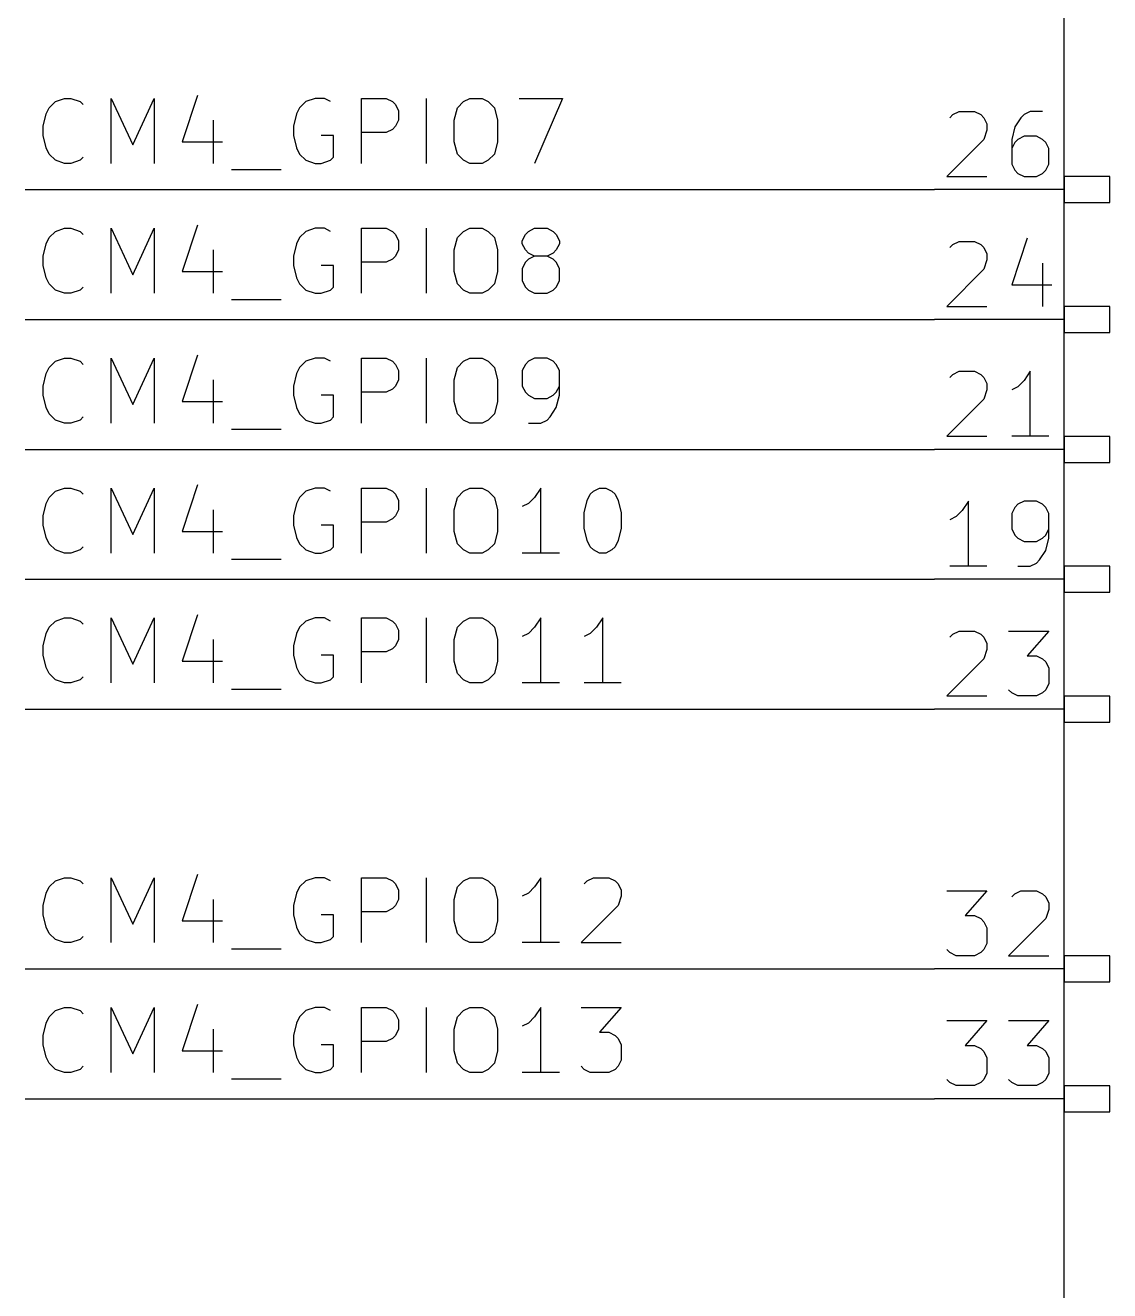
# Model space of a CAD drawing. Header units: millimetres. Extents: x 10 to 287, y -200 to -10.
# Drawn here: x 146.05 to 167.26, y -104.08 to -79.34 of the extents above; entities that cross this region are included whole.
import ezdxf

# ---------------------------------------------------------------- set-up
doc = ezdxf.new("R2010")
doc.units = ezdxf.units.MM
for name, color, linetype in [('LIGHTGREEN', 92, 'CONTINUOUS'), ('LIGHTRED', 12, 'CONTINUOUS'), ('RED', 14, 'CONTINUOUS'), ('REDSIX', 19, 'CONTINUOUS'), ('WHITE', 250, 'CONTINUOUS')]:
    doc.layers.add(name, color=color, linetype=linetype)

msp = doc.modelspace()

# ---------------------------------------------------------------- linework, layer by layer
at = {"layer": 'LIGHTGREEN', "linetype": 'CONTINUOUS'}
for p, q in [((146.05, -82.55), (163.83, -82.55)), ((146.05, -85.09), (163.83, -85.09)), ((146.05, -87.63), (163.83, -87.63)), ((146.05, -90.17), (163.83, -90.17)), ((146.05, -92.71), (163.83, -92.71)), ((146.05, -97.79), (163.83, -97.79)), ((146.05, -100.33), (163.83, -100.33))]:
    msp.add_line(p, q, dxfattribs=at)
at = {"layer": 'LIGHTRED', "linetype": 'CONTINUOUS'}
for p, q in [((164.1324, -81.1439), (164.1928, -81.0834)), ((164.1928, -81.0834), (164.3138, -81.0229)), ((164.3138, -81.0229), (164.6162, -81.0229)), ((164.6162, -81.0229), (164.7371, -81.0834)), ((164.7371, -81.0834), (164.7976, -81.1439)), ((164.7976, -81.1439), (164.8581, -81.2648)), ((165.5233, -81.1439), (165.4023, -81.3253)), ((165.5838, -81.0834), (165.5233, -81.1439)), ((165.7047, -81.0229), (165.5838, -81.0834)), ((165.9466, -81.0229), (165.7047, -81.0229)), ((164.8581, -81.3858), (164.7976, -81.5672)), ((164.8581, -81.2648), (164.8581, -81.3858)), ((165.4023, -81.3253), (165.3419, -81.5672)), ((164.7976, -81.5672), (164.0719, -82.2929)), ((165.3419, -81.5672), (165.3419, -82.051)), ((165.4023, -81.6277), (165.3419, -81.7486)), ((165.4628, -81.5672), (165.4023, -81.6277)), ((165.5838, -81.5067), (165.4628, -81.5672)), ((165.8257, -81.5067), (165.5838, -81.5067)), ((165.9466, -81.5672), (165.8257, -81.5067)), ((166.0071, -81.6277), (165.9466, -81.5672)), ((166.0676, -81.7486), (166.0071, -81.6277)), ((166.0676, -82.051), (166.0676, -81.7486)), ((165.3419, -82.051), (165.4023, -82.172)), ((166.0071, -82.172), (166.0676, -82.051)), ((164.0719, -82.2929), (164.8581, -82.2929)), ((165.4023, -82.172), (165.4628, -82.2325)), ((165.4628, -82.2325), (165.5838, -82.2929)), ((165.5838, -82.2929), (165.8257, -82.2929)), ((165.8257, -82.2929), (165.9466, -82.2325)), ((165.9466, -82.2325), (166.0071, -82.172)), ((164.1324, -83.6839), (164.1928, -83.6234)), ((164.1928, -83.6234), (164.3138, -83.5629)), ((164.3138, -83.5629), (164.6162, -83.5629)), ((164.6162, -83.5629), (164.7371, -83.6234)), ((164.7371, -83.6234), (164.7976, -83.6839)), ((165.6442, -83.5025), (165.3419, -84.4096)), ((164.7976, -83.6839), (164.8581, -83.8048)), ((164.8581, -83.8048), (164.8581, -83.9258)), ((164.7976, -84.1072), (164.0719, -84.8329)), ((164.8581, -83.9258), (164.7976, -84.1072)), ((165.9466, -83.9863), (165.9466, -84.8329)), ((165.3419, -84.4096), (166.128, -84.4096)), ((164.0719, -84.8329), (164.8581, -84.8329)), ((164.1928, -86.1634), (164.3138, -86.1029)), ((164.3138, -86.1029), (164.6162, -86.1029)), ((164.6162, -86.1029), (164.7371, -86.1634)), ((165.7047, -86.1029), (165.5838, -86.2844)), ((165.7047, -87.3729), (165.7047, -86.1029)), ((164.1324, -86.2239), (164.1928, -86.1634)), ((164.7371, -86.1634), (164.7976, -86.2239)), ((164.7976, -86.2239), (164.8581, -86.3448)), ((164.8581, -86.3448), (164.8581, -86.4658)), ((165.5838, -86.2844), (165.4628, -86.4053)), ((164.8581, -86.4658), (164.7976, -86.6472)), ((165.4628, -86.4053), (165.3419, -86.4658)), ((164.7976, -86.6472), (164.0719, -87.3729)), ((164.0719, -87.3729), (164.8581, -87.3729)), ((166.0676, -87.3729), (165.3419, -87.3729)), ((164.3743, -88.8244), (164.2533, -88.9453)), ((164.4952, -88.6429), (164.3743, -88.8244)), ((164.4952, -89.9129), (164.4952, -88.6429)), ((165.4023, -88.7639), (165.3419, -88.8848)), ((165.4628, -88.7034), (165.4023, -88.7639)), ((165.5838, -88.6429), (165.4628, -88.7034)), ((165.8257, -88.6429), (165.5838, -88.6429)), ((165.9466, -88.7034), (165.8257, -88.6429)), ((166.0071, -88.7639), (165.9466, -88.7034)), ((166.0676, -88.8848), (166.0071, -88.7639)), ((164.2533, -88.9453), (164.1324, -89.0058)), ((165.3419, -88.8848), (165.3419, -89.1872)), ((166.0676, -89.3686), (166.0676, -88.8848)), ((165.3419, -89.1872), (165.4023, -89.3082)), ((165.4023, -89.3082), (165.4628, -89.3686)), ((165.9466, -89.3686), (166.0071, -89.3082)), ((166.0071, -89.3082), (166.0676, -89.1872)), ((165.4628, -89.3686), (165.5838, -89.4291)), ((165.5838, -89.4291), (165.8257, -89.4291)), ((165.8257, -89.4291), (165.9466, -89.3686)), ((166.0071, -89.6105), (166.0676, -89.3686)), ((165.8257, -89.8525), (165.8861, -89.792)), ((165.8861, -89.792), (166.0071, -89.6105)), ((164.8581, -89.9129), (164.1324, -89.9129)), ((165.4628, -89.9129), (165.7047, -89.9129)), ((165.7047, -89.9129), (165.8257, -89.8525)), ((164.1324, -91.3039), (164.1928, -91.2434)), ((164.1928, -91.2434), (164.3138, -91.1829)), ((164.3138, -91.1829), (164.6162, -91.1829)), ((164.6162, -91.1829), (164.7371, -91.2434)), ((164.7371, -91.2434), (164.7976, -91.3039)), ((164.7976, -91.3039), (164.8581, -91.4248)), ((165.2814, -91.1829), (166.0676, -91.1829)), ((166.0676, -91.1829), (165.6442, -91.6667)), ((164.8581, -91.5458), (164.7976, -91.7272)), ((164.8581, -91.4248), (164.8581, -91.5458)), ((164.7976, -91.7272), (164.0719, -92.4529)), ((165.6442, -91.6667), (165.8257, -91.6667)), ((165.8257, -91.6667), (165.9466, -91.7272)), ((165.9466, -91.7272), (166.0071, -91.7877)), ((166.0071, -91.7877), (166.0676, -91.9086)), ((166.0676, -91.9086), (166.0676, -92.211)), ((166.0676, -92.211), (166.0071, -92.332)), ((164.0719, -92.4529), (164.8581, -92.4529)), ((165.3419, -92.3925), (165.2814, -92.332)), ((165.4628, -92.4529), (165.3419, -92.3925)), ((165.8257, -92.4529), (165.4628, -92.4529)), ((165.9466, -92.3925), (165.8257, -92.4529)), ((166.0071, -92.332), (165.9466, -92.3925)), ((164.0719, -96.2629), (164.8581, -96.2629)), ((164.8581, -96.2629), (164.4347, -96.7467)), ((165.4023, -96.3234), (165.5233, -96.2629)), ((165.5233, -96.2629), (165.8257, -96.2629)), ((165.8257, -96.2629), (165.9466, -96.3234)), ((165.3419, -96.3839), (165.4023, -96.3234)), ((165.9466, -96.3234), (166.0071, -96.3839)), ((166.0071, -96.3839), (166.0676, -96.5048)), ((166.0676, -96.5048), (166.0676, -96.6258)), ((164.4347, -96.7467), (164.6162, -96.7467)), ((164.6162, -96.7467), (164.7371, -96.8072)), ((166.0676, -96.6258), (166.0071, -96.8072)), ((164.7371, -96.8072), (164.7976, -96.8677)), ((164.7976, -96.8677), (164.8581, -96.9886)), ((164.8581, -96.9886), (164.8581, -97.291)), ((166.0071, -96.8072), (165.2814, -97.5329)), ((164.1324, -97.4725), (164.0719, -97.412)), ((164.2533, -97.5329), (164.1324, -97.4725)), ((164.7371, -97.4725), (164.6162, -97.5329)), ((164.7976, -97.412), (164.7371, -97.4725)), ((164.8581, -97.291), (164.7976, -97.412)), ((164.6162, -97.5329), (164.2533, -97.5329)), ((165.2814, -97.5329), (166.0676, -97.5329)), ((164.0719, -98.8029), (164.8581, -98.8029)), ((164.8581, -98.8029), (164.4347, -99.2867)), ((165.2814, -98.8029), (166.0676, -98.8029)), ((166.0676, -98.8029), (165.6442, -99.2867)), ((164.4347, -99.2867), (164.6162, -99.2867)), ((164.6162, -99.2867), (164.7371, -99.3472)), ((164.7371, -99.3472), (164.7976, -99.4077)), ((164.7976, -99.4077), (164.8581, -99.5286)), ((165.6442, -99.2867), (165.8257, -99.2867)), ((165.8257, -99.2867), (165.9466, -99.3472)), ((165.9466, -99.3472), (166.0071, -99.4077)), ((166.0071, -99.4077), (166.0676, -99.5286)), ((164.8581, -99.5286), (164.8581, -99.831)), ((166.0676, -99.5286), (166.0676, -99.831)), ((164.1324, -100.0125), (164.0719, -99.952)), ((164.7976, -99.952), (164.7371, -100.0125)), ((164.8581, -99.831), (164.7976, -99.952)), ((165.3419, -100.0125), (165.2814, -99.952)), ((166.0071, -99.952), (165.9466, -100.0125)), ((166.0676, -99.831), (166.0071, -99.952)), ((164.2533, -100.0729), (164.1324, -100.0125)), ((164.6162, -100.0729), (164.2533, -100.0729)), ((164.7371, -100.0125), (164.6162, -100.0729)), ((165.4628, -100.0729), (165.3419, -100.0125)), ((165.8257, -100.0729), (165.4628, -100.0729)), ((165.9466, -100.0125), (165.8257, -100.0729))]:
    msp.add_line(p, q, dxfattribs=at)
at = {"layer": 'RED', "linetype": 'CONTINUOUS'}
for p, q in [((166.37, -146.05), (166.37, -49.53)), ((166.37, -82.296), (166.37, -82.804)), ((167.259, -82.296), (166.37, -82.296)), ((167.259, -82.804), (167.259, -82.296)), ((166.37, -82.55), (163.83, -82.55)), ((166.37, -82.804), (167.259, -82.804)), ((166.37, -84.836), (166.37, -85.344)), ((167.259, -84.836), (166.37, -84.836)), ((167.259, -85.344), (167.259, -84.836)), ((166.37, -85.09), (163.83, -85.09)), ((166.37, -85.344), (167.259, -85.344)), ((166.37, -87.376), (166.37, -87.884)), ((167.259, -87.376), (166.37, -87.376)), ((167.259, -87.884), (167.259, -87.376)), ((166.37, -87.63), (163.83, -87.63)), ((166.37, -87.884), (167.259, -87.884)), ((166.37, -89.916), (166.37, -90.424)), ((167.259, -89.916), (166.37, -89.916)), ((167.259, -90.424), (167.259, -89.916)), ((166.37, -90.17), (163.83, -90.17)), ((166.37, -90.424), (167.259, -90.424)), ((166.37, -92.456), (166.37, -92.964)), ((167.259, -92.456), (166.37, -92.456)), ((167.259, -92.964), (167.259, -92.456)), ((166.37, -92.71), (163.83, -92.71)), ((166.37, -92.964), (167.259, -92.964)), ((166.37, -97.536), (166.37, -98.044)), ((167.259, -97.536), (166.37, -97.536)), ((167.259, -98.044), (167.259, -97.536)), ((166.37, -97.79), (163.83, -97.79)), ((166.37, -98.044), (167.259, -98.044)), ((166.37, -100.076), (166.37, -100.584)), ((167.259, -100.076), (166.37, -100.076)), ((167.259, -100.584), (167.259, -100.076)), ((166.37, -100.33), (163.83, -100.33)), ((166.37, -100.584), (167.259, -100.584))]:
    msp.add_line(p, q, dxfattribs=at)
at = {"layer": 'REDSIX', "linetype": 'CONTINUOUS'}
for p, q in [((146.5172, -80.9484), (146.6382, -80.8274)), ((146.6382, -80.8274), (146.8196, -80.7669)), ((146.8196, -80.7669), (146.9405, -80.7669)), ((146.9405, -80.7669), (147.122, -80.8274)), ((147.122, -80.8274), (147.1824, -80.8879)), ((147.7267, -82.0369), (147.7267, -80.7669)), ((147.7267, -80.7669), (148.1501, -81.6741)), ((148.1501, -81.6741), (148.5734, -80.7669)), ((148.5734, -80.7669), (148.5734, -82.0369)), ((149.42, -80.7065), (149.1177, -81.6136)), ((151.5367, -80.8274), (151.4157, -80.9484)), ((151.7181, -80.7669), (151.5367, -80.8274)), ((151.8995, -80.7669), (151.7181, -80.7669)), ((152.0205, -80.8274), (151.8995, -80.7669)), ((152.6252, -82.0369), (152.6252, -80.7669)), ((152.6252, -80.7669), (153.109, -80.7669)), ((153.109, -80.7669), (153.23, -80.8274)), ((153.23, -80.8274), (153.2905, -80.8879)), ((153.2905, -80.8879), (153.3509, -81.0088)), ((153.8952, -82.0369), (153.8952, -80.7669)), ((154.5, -80.9484), (154.621, -80.8274)), ((154.621, -80.8274), (154.7419, -80.7669)), ((154.7419, -80.7669), (154.9838, -80.7669)), ((154.9838, -80.7669), (155.1048, -80.8274)), ((155.1048, -80.8274), (155.2257, -80.9484)), ((155.7096, -80.7669), (156.5562, -80.7669)), ((156.5562, -80.7669), (156.012, -82.0369)), ((146.3963, -81.3112), (146.4567, -81.0693)), ((146.4567, -81.0693), (146.5172, -80.9484)), ((151.3552, -81.0693), (151.2948, -81.3112)), ((151.4157, -80.9484), (151.3552, -81.0693)), ((153.3509, -81.0088), (153.3509, -81.1903)), ((154.4396, -81.1903), (154.5, -80.9484)), ((155.2257, -80.9484), (155.2862, -81.1903)), ((146.3963, -81.4926), (146.3963, -81.3112)), ((149.7224, -81.1903), (149.7224, -82.0369)), ((151.2948, -81.3112), (151.2948, -81.4926)), ((153.23, -81.3717), (153.109, -81.4322)), ((153.2905, -81.3112), (153.23, -81.3717)), ((153.3509, -81.1903), (153.2905, -81.3112)), ((154.4396, -81.6136), (154.4396, -81.1903)), ((155.2862, -81.1903), (155.2862, -81.6136)), ((146.4567, -81.7345), (146.3963, -81.4926)), ((149.1177, -81.6136), (149.9038, -81.6136)), ((151.2948, -81.4926), (151.3552, -81.7345)), ((152.0809, -81.4926), (151.839, -81.4926)), ((152.0809, -81.916), (152.0809, -81.4926)), ((153.109, -81.4322), (152.6252, -81.4322)), ((154.5, -81.8555), (154.4396, -81.6136)), ((155.2862, -81.6136), (155.2257, -81.8555)), ((146.5172, -81.8555), (146.4567, -81.7345)), ((146.6382, -81.9765), (146.5172, -81.8555)), ((151.3552, -81.7345), (151.4157, -81.8555)), ((151.4157, -81.8555), (151.5367, -81.9765)), ((154.621, -81.9765), (154.5, -81.8555)), ((155.2257, -81.8555), (155.1048, -81.9765)), ((146.8196, -82.0369), (146.6382, -81.9765)), ((146.9405, -82.0369), (146.8196, -82.0369)), ((147.122, -81.9765), (146.9405, -82.0369)), ((147.1824, -81.916), (147.122, -81.9765)), ((150.0853, -82.1579), (151.0529, -82.1579)), ((151.5367, -81.9765), (151.7181, -82.0369)), ((151.7181, -82.0369), (151.839, -82.0369)), ((151.839, -82.0369), (152.0205, -81.9765)), ((152.0205, -81.9765), (152.0809, -81.916)), ((154.7419, -82.0369), (154.621, -81.9765)), ((154.9838, -82.0369), (154.7419, -82.0369)), ((155.1048, -81.9765), (154.9838, -82.0369)), ((146.5172, -83.4884), (146.6382, -83.3674)), ((146.6382, -83.3674), (146.8196, -83.3069)), ((146.8196, -83.3069), (146.9405, -83.3069)), ((146.9405, -83.3069), (147.122, -83.3674)), ((147.122, -83.3674), (147.1824, -83.4279)), ((147.7267, -84.5769), (147.7267, -83.3069)), ((147.7267, -83.3069), (148.1501, -84.2141)), ((148.1501, -84.2141), (148.5734, -83.3069)), ((148.5734, -83.3069), (148.5734, -84.5769)), ((149.42, -83.2465), (149.1177, -84.1536)), ((151.5367, -83.3674), (151.4157, -83.4884)), ((151.7181, -83.3069), (151.5367, -83.3674)), ((151.8995, -83.3069), (151.7181, -83.3069)), ((152.0205, -83.3674), (151.8995, -83.3069)), ((152.6252, -84.5769), (152.6252, -83.3069)), ((152.6252, -83.3069), (153.109, -83.3069)), ((153.109, -83.3069), (153.23, -83.3674)), ((153.23, -83.3674), (153.2905, -83.4279)), ((153.8952, -84.5769), (153.8952, -83.3069)), ((154.5, -83.4884), (154.621, -83.3674)), ((154.621, -83.3674), (154.7419, -83.3069)), ((154.7419, -83.3069), (154.9838, -83.3069)), ((154.9838, -83.3069), (155.1048, -83.3674)), ((155.1048, -83.3674), (155.2257, -83.4884)), ((155.8305, -83.4279), (155.891, -83.3674)), ((155.891, -83.3674), (156.012, -83.3069)), ((156.012, -83.3069), (156.2539, -83.3069)), ((156.2539, -83.3069), (156.3748, -83.3674)), ((156.3748, -83.3674), (156.4353, -83.4279)), ((146.3963, -83.8512), (146.4567, -83.6093)), ((146.4567, -83.6093), (146.5172, -83.4884)), ((151.3552, -83.6093), (151.2948, -83.8512)), ((151.4157, -83.4884), (151.3552, -83.6093)), ((153.2905, -83.4279), (153.3509, -83.5488)), ((153.3509, -83.5488), (153.3509, -83.7303)), ((154.4396, -83.7303), (154.5, -83.4884)), ((155.2257, -83.4884), (155.2862, -83.7303)), ((155.7701, -83.5488), (155.8305, -83.4279)), ((155.7701, -83.6093), (155.7701, -83.5488)), ((155.8305, -83.7303), (155.7701, -83.6093)), ((156.4353, -83.4279), (156.4958, -83.5488)), ((156.4958, -83.6093), (156.4353, -83.7303)), ((156.4958, -83.5488), (156.4958, -83.6093)), ((146.3963, -84.0326), (146.3963, -83.8512)), ((149.7224, -83.7303), (149.7224, -84.5769)), ((151.2948, -83.8512), (151.2948, -84.0326)), ((153.2905, -83.8512), (153.23, -83.9117)), ((153.3509, -83.7303), (153.2905, -83.8512)), ((154.4396, -84.1536), (154.4396, -83.7303)), ((155.2862, -83.7303), (155.2862, -84.1536)), ((155.891, -83.7907), (155.8305, -83.7303)), ((156.012, -83.8512), (155.891, -83.7907)), ((156.012, -83.8512), (155.891, -83.9117)), ((156.2539, -83.8512), (156.012, -83.8512)), ((156.3748, -83.7907), (156.2539, -83.8512)), ((156.3748, -83.9117), (156.2539, -83.8512)), ((156.4353, -83.7303), (156.3748, -83.7907)), ((146.4567, -84.2745), (146.3963, -84.0326)), ((151.2948, -84.0326), (151.3552, -84.2745)), ((152.0809, -84.0326), (151.839, -84.0326)), ((152.0809, -84.456), (152.0809, -84.0326)), ((153.109, -83.9722), (152.6252, -83.9722)), ((153.23, -83.9117), (153.109, -83.9722)), ((155.8305, -83.9722), (155.7701, -84.0931)), ((155.7701, -84.0931), (155.7701, -84.335)), ((155.891, -83.9117), (155.8305, -83.9722)), ((156.4353, -83.9722), (156.3748, -83.9117)), ((156.4958, -84.0931), (156.4353, -83.9722)), ((156.4958, -84.335), (156.4958, -84.0931)), ((146.5172, -84.3955), (146.4567, -84.2745)), ((149.1177, -84.1536), (149.9038, -84.1536)), ((151.3552, -84.2745), (151.4157, -84.3955)), ((154.5, -84.3955), (154.4396, -84.1536)), ((155.2862, -84.1536), (155.2257, -84.3955)), ((155.7701, -84.335), (155.8305, -84.456)), ((156.4353, -84.456), (156.4958, -84.335)), ((146.6382, -84.5165), (146.5172, -84.3955)), ((146.8196, -84.5769), (146.6382, -84.5165)), ((146.9405, -84.5769), (146.8196, -84.5769)), ((147.122, -84.5165), (146.9405, -84.5769)), ((147.1824, -84.456), (147.122, -84.5165)), ((151.4157, -84.3955), (151.5367, -84.5165)), ((151.5367, -84.5165), (151.7181, -84.5769)), ((151.7181, -84.5769), (151.839, -84.5769)), ((151.839, -84.5769), (152.0205, -84.5165)), ((152.0205, -84.5165), (152.0809, -84.456)), ((154.621, -84.5165), (154.5, -84.3955)), ((154.7419, -84.5769), (154.621, -84.5165)), ((154.9838, -84.5769), (154.7419, -84.5769)), ((155.1048, -84.5165), (154.9838, -84.5769)), ((155.2257, -84.3955), (155.1048, -84.5165)), ((155.8305, -84.456), (155.891, -84.5165)), ((155.891, -84.5165), (156.012, -84.5769)), ((156.012, -84.5769), (156.2539, -84.5769)), ((156.2539, -84.5769), (156.3748, -84.5165)), ((156.3748, -84.5165), (156.4353, -84.456)), ((150.0853, -84.6979), (151.0529, -84.6979)), ((146.6382, -85.9074), (146.8196, -85.8469)), ((146.8196, -85.8469), (146.9405, -85.8469)), ((146.9405, -85.8469), (147.122, -85.9074)), ((147.7267, -87.1169), (147.7267, -85.8469)), ((147.7267, -85.8469), (148.1501, -86.7541)), ((148.1501, -86.7541), (148.5734, -85.8469)), ((148.5734, -85.8469), (148.5734, -87.1169)), ((149.42, -85.7865), (149.1177, -86.6936)), ((151.7181, -85.8469), (151.5367, -85.9074)), ((151.8995, -85.8469), (151.7181, -85.8469)), ((152.0205, -85.9074), (151.8995, -85.8469)), ((152.6252, -87.1169), (152.6252, -85.8469)), ((152.6252, -85.8469), (153.109, -85.8469)), ((153.109, -85.8469), (153.23, -85.9074)), ((153.8952, -87.1169), (153.8952, -85.8469)), ((154.621, -85.9074), (154.7419, -85.8469)), ((154.7419, -85.8469), (154.9838, -85.8469)), ((154.9838, -85.8469), (155.1048, -85.9074)), ((156.012, -85.8469), (155.891, -85.9074)), ((156.2539, -85.8469), (156.012, -85.8469)), ((156.3748, -85.9074), (156.2539, -85.8469)), ((146.4567, -86.1493), (146.5172, -86.0284)), ((146.5172, -86.0284), (146.6382, -85.9074)), ((147.122, -85.9074), (147.1824, -85.9679)), ((151.4157, -86.0284), (151.3552, -86.1493)), ((151.5367, -85.9074), (151.4157, -86.0284)), ((153.23, -85.9074), (153.2905, -85.9679)), ((153.2905, -85.9679), (153.3509, -86.0888)), ((153.3509, -86.0888), (153.3509, -86.2703)), ((154.4396, -86.2703), (154.5, -86.0284)), ((154.5, -86.0284), (154.621, -85.9074)), ((155.1048, -85.9074), (155.2257, -86.0284)), ((155.2257, -86.0284), (155.2862, -86.2703)), ((155.8305, -85.9679), (155.7701, -86.0888)), ((155.7701, -86.0888), (155.7701, -86.3912)), ((155.891, -85.9074), (155.8305, -85.9679)), ((156.4353, -85.9679), (156.3748, -85.9074)), ((156.4958, -86.0888), (156.4353, -85.9679)), ((156.4958, -86.5726), (156.4958, -86.0888)), ((146.3963, -86.3912), (146.4567, -86.1493)), ((149.7224, -86.2703), (149.7224, -87.1169)), ((151.3552, -86.1493), (151.2948, -86.3912)), ((153.3509, -86.2703), (153.2905, -86.3912)), ((154.4396, -86.6936), (154.4396, -86.2703)), ((155.2862, -86.2703), (155.2862, -86.6936)), ((146.3963, -86.5726), (146.3963, -86.3912)), ((146.4567, -86.8145), (146.3963, -86.5726)), ((151.2948, -86.3912), (151.2948, -86.5726)), ((151.2948, -86.5726), (151.3552, -86.8145)), ((152.0809, -86.5726), (151.839, -86.5726)), ((152.0809, -86.996), (152.0809, -86.5726)), ((153.109, -86.5122), (152.6252, -86.5122)), ((153.23, -86.4517), (153.109, -86.5122)), ((153.2905, -86.3912), (153.23, -86.4517)), ((155.7701, -86.3912), (155.8305, -86.5122)), ((155.8305, -86.5122), (155.891, -86.5726)), ((155.891, -86.5726), (156.012, -86.6331)), ((156.2539, -86.6331), (156.3748, -86.5726)), ((156.3748, -86.5726), (156.4353, -86.5122)), ((156.4353, -86.5122), (156.4958, -86.3912)), ((156.4353, -86.8145), (156.4958, -86.5726)), ((146.5172, -86.9355), (146.4567, -86.8145)), ((149.1177, -86.6936), (149.9038, -86.6936)), ((151.3552, -86.8145), (151.4157, -86.9355)), ((154.5, -86.9355), (154.4396, -86.6936)), ((155.2862, -86.6936), (155.2257, -86.9355)), ((156.012, -86.6331), (156.2539, -86.6331)), ((156.3143, -86.996), (156.4353, -86.8145)), ((146.6382, -87.0565), (146.5172, -86.9355)), ((146.8196, -87.1169), (146.6382, -87.0565)), ((147.122, -87.0565), (146.9405, -87.1169)), ((147.1824, -86.996), (147.122, -87.0565)), ((151.4157, -86.9355), (151.5367, -87.0565)), ((151.5367, -87.0565), (151.7181, -87.1169)), ((151.839, -87.1169), (152.0205, -87.0565)), ((152.0205, -87.0565), (152.0809, -86.996)), ((154.621, -87.0565), (154.5, -86.9355)), ((154.7419, -87.1169), (154.621, -87.0565)), ((155.1048, -87.0565), (154.9838, -87.1169)), ((155.2257, -86.9355), (155.1048, -87.0565)), ((156.1329, -87.1169), (156.2539, -87.0565)), ((156.2539, -87.0565), (156.3143, -86.996)), ((146.9405, -87.1169), (146.8196, -87.1169)), ((150.0853, -87.2379), (151.0529, -87.2379)), ((151.7181, -87.1169), (151.839, -87.1169)), ((154.9838, -87.1169), (154.7419, -87.1169)), ((155.891, -87.1169), (156.1329, -87.1169)), ((149.42, -88.3265), (149.1177, -89.2336)), ((146.4567, -88.6893), (146.5172, -88.5684)), ((146.5172, -88.5684), (146.6382, -88.4474)), ((146.6382, -88.4474), (146.8196, -88.3869)), ((146.8196, -88.3869), (146.9405, -88.3869)), ((146.9405, -88.3869), (147.122, -88.4474)), ((147.122, -88.4474), (147.1824, -88.5079)), ((147.7267, -89.6569), (147.7267, -88.3869)), ((147.7267, -88.3869), (148.1501, -89.2941)), ((148.1501, -89.2941), (148.5734, -88.3869)), ((148.5734, -88.3869), (148.5734, -89.6569)), ((151.4157, -88.5684), (151.3552, -88.6893)), ((151.5367, -88.4474), (151.4157, -88.5684)), ((151.7181, -88.3869), (151.5367, -88.4474)), ((151.8995, -88.3869), (151.7181, -88.3869)), ((152.0205, -88.4474), (151.8995, -88.3869)), ((152.6252, -89.6569), (152.6252, -88.3869)), ((152.6252, -88.3869), (153.109, -88.3869)), ((153.109, -88.3869), (153.23, -88.4474)), ((153.23, -88.4474), (153.2905, -88.5079)), ((153.2905, -88.5079), (153.3509, -88.6288)), ((153.8952, -89.6569), (153.8952, -88.3869)), ((154.4396, -88.8103), (154.5, -88.5684)), ((154.5, -88.5684), (154.621, -88.4474)), ((154.621, -88.4474), (154.7419, -88.3869)), ((154.7419, -88.3869), (154.9838, -88.3869)), ((154.9838, -88.3869), (155.1048, -88.4474)), ((155.1048, -88.4474), (155.2257, -88.5684)), ((155.2257, -88.5684), (155.2862, -88.8103)), ((156.012, -88.5684), (155.891, -88.6893)), ((156.1329, -88.3869), (156.012, -88.5684)), ((156.1329, -89.6569), (156.1329, -88.3869)), ((157.04, -88.6288), (157.1005, -88.5079)), ((157.1005, -88.5079), (157.161, -88.4474)), ((157.161, -88.4474), (157.2819, -88.3869)), ((157.2819, -88.3869), (157.4029, -88.3869)), ((157.4029, -88.3869), (157.5238, -88.4474)), ((157.5238, -88.4474), (157.5843, -88.5079)), ((157.5843, -88.5079), (157.6448, -88.6288)), ((146.3963, -88.9312), (146.4567, -88.6893)), ((149.7224, -88.8103), (149.7224, -89.6569)), ((151.3552, -88.6893), (151.2948, -88.9312)), ((153.3509, -88.8103), (153.2905, -88.9312)), ((153.3509, -88.6288), (153.3509, -88.8103)), ((154.4396, -89.2336), (154.4396, -88.8103)), ((155.2862, -88.8103), (155.2862, -89.2336)), ((155.891, -88.6893), (155.7701, -88.7498)), ((156.9796, -88.8707), (157.04, -88.6288)), ((157.6448, -88.6288), (157.7053, -88.8707)), ((146.3963, -89.1126), (146.3963, -88.9312)), ((151.2948, -88.9312), (151.2948, -89.1126)), ((153.109, -89.0522), (152.6252, -89.0522)), ((153.23, -88.9917), (153.109, -89.0522)), ((153.2905, -88.9312), (153.23, -88.9917)), ((156.9796, -89.1731), (156.9796, -88.8707)), ((157.7053, -88.8707), (157.7053, -89.1731)), ((146.4567, -89.3545), (146.3963, -89.1126)), ((149.1177, -89.2336), (149.9038, -89.2336)), ((151.2948, -89.1126), (151.3552, -89.3545)), ((152.0809, -89.1126), (151.839, -89.1126)), ((152.0809, -89.536), (152.0809, -89.1126)), ((154.5, -89.4755), (154.4396, -89.2336)), ((155.2862, -89.2336), (155.2257, -89.4755)), ((157.04, -89.415), (156.9796, -89.1731)), ((157.7053, -89.1731), (157.6448, -89.415)), ((146.5172, -89.4755), (146.4567, -89.3545)), ((146.6382, -89.5965), (146.5172, -89.4755)), ((147.1824, -89.536), (147.122, -89.5965)), ((151.3552, -89.3545), (151.4157, -89.4755)), ((151.4157, -89.4755), (151.5367, -89.5965)), ((152.0205, -89.5965), (152.0809, -89.536)), ((154.621, -89.5965), (154.5, -89.4755)), ((155.2257, -89.4755), (155.1048, -89.5965)), ((157.1005, -89.536), (157.04, -89.415)), ((157.161, -89.5965), (157.1005, -89.536)), ((157.5843, -89.536), (157.5238, -89.5965)), ((157.6448, -89.415), (157.5843, -89.536)), ((146.8196, -89.6569), (146.6382, -89.5965)), ((146.9405, -89.6569), (146.8196, -89.6569)), ((147.122, -89.5965), (146.9405, -89.6569)), ((150.0853, -89.7779), (151.0529, -89.7779)), ((151.5367, -89.5965), (151.7181, -89.6569)), ((151.7181, -89.6569), (151.839, -89.6569)), ((151.839, -89.6569), (152.0205, -89.5965)), ((154.7419, -89.6569), (154.621, -89.5965)), ((154.9838, -89.6569), (154.7419, -89.6569)), ((155.1048, -89.5965), (154.9838, -89.6569)), ((156.4958, -89.6569), (155.7701, -89.6569)), ((157.2819, -89.6569), (157.161, -89.5965)), ((157.4029, -89.6569), (157.2819, -89.6569)), ((157.5238, -89.5965), (157.4029, -89.6569)), ((146.5172, -91.1084), (146.6382, -90.9874)), ((146.6382, -90.9874), (146.8196, -90.9269)), ((146.8196, -90.9269), (146.9405, -90.9269)), ((146.9405, -90.9269), (147.122, -90.9874)), ((147.122, -90.9874), (147.1824, -91.0479)), ((147.7267, -92.1969), (147.7267, -90.9269)), ((147.7267, -90.9269), (148.1501, -91.8341)), ((148.1501, -91.8341), (148.5734, -90.9269)), ((148.5734, -90.9269), (148.5734, -92.1969)), ((149.42, -90.8665), (149.1177, -91.7736)), ((151.5367, -90.9874), (151.4157, -91.1084)), ((151.7181, -90.9269), (151.5367, -90.9874)), ((151.8995, -90.9269), (151.7181, -90.9269)), ((152.0205, -90.9874), (151.8995, -90.9269)), ((152.6252, -92.1969), (152.6252, -90.9269)), ((152.6252, -90.9269), (153.109, -90.9269)), ((153.109, -90.9269), (153.23, -90.9874)), ((153.23, -90.9874), (153.2905, -91.0479)), ((153.2905, -91.0479), (153.3509, -91.1688)), ((153.8952, -92.1969), (153.8952, -90.9269)), ((154.5, -91.1084), (154.621, -90.9874)), ((154.621, -90.9874), (154.7419, -90.9269)), ((154.7419, -90.9269), (154.9838, -90.9269)), ((154.9838, -90.9269), (155.1048, -90.9874)), ((155.1048, -90.9874), (155.2257, -91.1084)), ((156.1329, -90.9269), (156.012, -91.1084)), ((156.1329, -92.1969), (156.1329, -90.9269)), ((157.3424, -90.9269), (157.2215, -91.1084)), ((157.3424, -92.1969), (157.3424, -90.9269)), ((146.3963, -91.4712), (146.4567, -91.2293)), ((146.4567, -91.2293), (146.5172, -91.1084)), ((151.3552, -91.2293), (151.2948, -91.4712)), ((151.4157, -91.1084), (151.3552, -91.2293)), ((153.3509, -91.1688), (153.3509, -91.3503)), ((154.4396, -91.3503), (154.5, -91.1084)), ((155.2257, -91.1084), (155.2862, -91.3503)), ((155.891, -91.2293), (155.7701, -91.2898)), ((156.012, -91.1084), (155.891, -91.2293)), ((157.1005, -91.2293), (156.9796, -91.2898)), ((157.2215, -91.1084), (157.1005, -91.2293)), ((146.3963, -91.6526), (146.3963, -91.4712)), ((149.7224, -91.3503), (149.7224, -92.1969)), ((151.2948, -91.4712), (151.2948, -91.6526)), ((153.23, -91.5317), (153.109, -91.5922)), ((153.2905, -91.4712), (153.23, -91.5317)), ((153.3509, -91.3503), (153.2905, -91.4712)), ((154.4396, -91.7736), (154.4396, -91.3503)), ((155.2862, -91.3503), (155.2862, -91.7736)), ((146.4567, -91.8945), (146.3963, -91.6526)), ((149.1177, -91.7736), (149.9038, -91.7736)), ((151.2948, -91.6526), (151.3552, -91.8945)), ((152.0809, -91.6526), (151.839, -91.6526)), ((152.0809, -92.076), (152.0809, -91.6526)), ((153.109, -91.5922), (152.6252, -91.5922)), ((154.5, -92.0155), (154.4396, -91.7736)), ((155.2862, -91.7736), (155.2257, -92.0155)), ((146.5172, -92.0155), (146.4567, -91.8945)), ((146.6382, -92.1365), (146.5172, -92.0155)), ((151.3552, -91.8945), (151.4157, -92.0155)), ((151.4157, -92.0155), (151.5367, -92.1365)), ((154.621, -92.1365), (154.5, -92.0155)), ((155.2257, -92.0155), (155.1048, -92.1365)), ((146.8196, -92.1969), (146.6382, -92.1365)), ((146.9405, -92.1969), (146.8196, -92.1969)), ((147.122, -92.1365), (146.9405, -92.1969)), ((147.1824, -92.076), (147.122, -92.1365)), ((151.5367, -92.1365), (151.7181, -92.1969)), ((151.7181, -92.1969), (151.839, -92.1969)), ((151.839, -92.1969), (152.0205, -92.1365)), ((152.0205, -92.1365), (152.0809, -92.076)), ((154.7419, -92.1969), (154.621, -92.1365)), ((154.9838, -92.1969), (154.7419, -92.1969)), ((155.1048, -92.1365), (154.9838, -92.1969)), ((156.4958, -92.1969), (155.7701, -92.1969)), ((157.7053, -92.1969), (156.9796, -92.1969)), ((150.0853, -92.3179), (151.0529, -92.3179)), ((146.6382, -96.0674), (146.8196, -96.0069)), ((146.8196, -96.0069), (146.9405, -96.0069)), ((146.9405, -96.0069), (147.122, -96.0674)), ((147.7267, -97.2769), (147.7267, -96.0069)), ((147.7267, -96.0069), (148.1501, -96.9141)), ((148.1501, -96.9141), (148.5734, -96.0069)), ((148.5734, -96.0069), (148.5734, -97.2769)), ((149.42, -95.9465), (149.1177, -96.8536)), ((151.7181, -96.0069), (151.5367, -96.0674)), ((151.8995, -96.0069), (151.7181, -96.0069)), ((152.0205, -96.0674), (151.8995, -96.0069)), ((152.6252, -97.2769), (152.6252, -96.0069)), ((152.6252, -96.0069), (153.109, -96.0069)), ((153.109, -96.0069), (153.23, -96.0674)), ((153.8952, -97.2769), (153.8952, -96.0069)), ((154.621, -96.0674), (154.7419, -96.0069)), ((154.7419, -96.0069), (154.9838, -96.0069)), ((154.9838, -96.0069), (155.1048, -96.0674)), ((156.1329, -96.0069), (156.012, -96.1884)), ((156.1329, -97.2769), (156.1329, -96.0069)), ((157.04, -96.0674), (157.161, -96.0069)), ((157.161, -96.0069), (157.4634, -96.0069)), ((157.4634, -96.0069), (157.5843, -96.0674)), ((146.4567, -96.3093), (146.5172, -96.1884)), ((146.5172, -96.1884), (146.6382, -96.0674)), ((147.122, -96.0674), (147.1824, -96.1279)), ((151.4157, -96.1884), (151.3552, -96.3093)), ((151.5367, -96.0674), (151.4157, -96.1884)), ((153.23, -96.0674), (153.2905, -96.1279)), ((153.2905, -96.1279), (153.3509, -96.2488)), ((153.3509, -96.2488), (153.3509, -96.4303)), ((154.4396, -96.4303), (154.5, -96.1884)), ((154.5, -96.1884), (154.621, -96.0674)), ((155.1048, -96.0674), (155.2257, -96.1884)), ((155.2257, -96.1884), (155.2862, -96.4303)), ((156.012, -96.1884), (155.891, -96.3093)), ((156.9796, -96.1279), (157.04, -96.0674)), ((157.5843, -96.0674), (157.6448, -96.1279)), ((157.6448, -96.1279), (157.7053, -96.2488)), ((157.7053, -96.2488), (157.7053, -96.3698)), ((146.3963, -96.5512), (146.4567, -96.3093)), ((149.7224, -96.4303), (149.7224, -97.2769)), ((151.3552, -96.3093), (151.2948, -96.5512)), ((153.3509, -96.4303), (153.2905, -96.5512)), ((154.4396, -96.8536), (154.4396, -96.4303)), ((155.2862, -96.4303), (155.2862, -96.8536)), ((155.891, -96.3093), (155.7701, -96.3698)), ((157.7053, -96.3698), (157.6448, -96.5512)), ((146.3963, -96.7326), (146.3963, -96.5512)), ((146.4567, -96.9745), (146.3963, -96.7326)), ((151.2948, -96.5512), (151.2948, -96.7326)), ((151.2948, -96.7326), (151.3552, -96.9745)), ((152.0809, -96.7326), (151.839, -96.7326)), ((152.0809, -97.156), (152.0809, -96.7326)), ((153.109, -96.6722), (152.6252, -96.6722)), ((153.23, -96.6117), (153.109, -96.6722)), ((153.2905, -96.5512), (153.23, -96.6117)), ((157.6448, -96.5512), (156.9191, -97.2769)), ((146.5172, -97.0955), (146.4567, -96.9745)), ((149.1177, -96.8536), (149.9038, -96.8536)), ((151.3552, -96.9745), (151.4157, -97.0955)), ((154.5, -97.0955), (154.4396, -96.8536)), ((155.2862, -96.8536), (155.2257, -97.0955)), ((146.6382, -97.2165), (146.5172, -97.0955)), ((146.8196, -97.2769), (146.6382, -97.2165)), ((147.122, -97.2165), (146.9405, -97.2769)), ((147.1824, -97.156), (147.122, -97.2165)), ((151.4157, -97.0955), (151.5367, -97.2165)), ((151.5367, -97.2165), (151.7181, -97.2769)), ((151.839, -97.2769), (152.0205, -97.2165)), ((152.0205, -97.2165), (152.0809, -97.156)), ((154.621, -97.2165), (154.5, -97.0955)), ((154.7419, -97.2769), (154.621, -97.2165)), ((155.1048, -97.2165), (154.9838, -97.2769)), ((155.2257, -97.0955), (155.1048, -97.2165)), ((146.9405, -97.2769), (146.8196, -97.2769)), ((150.0853, -97.3979), (151.0529, -97.3979)), ((151.7181, -97.2769), (151.839, -97.2769)), ((154.9838, -97.2769), (154.7419, -97.2769)), ((156.4958, -97.2769), (155.7701, -97.2769)), ((156.9191, -97.2769), (157.7053, -97.2769)), ((149.42, -98.4865), (149.1177, -99.3936)), ((146.4567, -98.8493), (146.5172, -98.7284)), ((146.5172, -98.7284), (146.6382, -98.6074)), ((146.6382, -98.6074), (146.8196, -98.5469)), ((146.8196, -98.5469), (146.9405, -98.5469)), ((146.9405, -98.5469), (147.122, -98.6074)), ((147.122, -98.6074), (147.1824, -98.6679)), ((147.7267, -99.8169), (147.7267, -98.5469)), ((147.7267, -98.5469), (148.1501, -99.4541)), ((148.1501, -99.4541), (148.5734, -98.5469)), ((148.5734, -98.5469), (148.5734, -99.8169)), ((151.4157, -98.7284), (151.3552, -98.8493)), ((151.5367, -98.6074), (151.4157, -98.7284)), ((151.7181, -98.5469), (151.5367, -98.6074)), ((151.8995, -98.5469), (151.7181, -98.5469)), ((152.0205, -98.6074), (151.8995, -98.5469)), ((152.6252, -99.8169), (152.6252, -98.5469)), ((152.6252, -98.5469), (153.109, -98.5469)), ((153.109, -98.5469), (153.23, -98.6074)), ((153.23, -98.6074), (153.2905, -98.6679)), ((153.2905, -98.6679), (153.3509, -98.7888)), ((153.8952, -99.8169), (153.8952, -98.5469)), ((154.4396, -98.9703), (154.5, -98.7284)), ((154.5, -98.7284), (154.621, -98.6074)), ((154.621, -98.6074), (154.7419, -98.5469)), ((154.7419, -98.5469), (154.9838, -98.5469)), ((154.9838, -98.5469), (155.1048, -98.6074)), ((155.1048, -98.6074), (155.2257, -98.7284)), ((155.2257, -98.7284), (155.2862, -98.9703)), ((156.012, -98.7284), (155.891, -98.8493)), ((156.1329, -98.5469), (156.012, -98.7284)), ((156.1329, -99.8169), (156.1329, -98.5469)), ((156.9191, -98.5469), (157.7053, -98.5469)), ((157.7053, -98.5469), (157.2819, -99.0307)), ((146.3963, -99.0912), (146.4567, -98.8493)), ((149.7224, -98.9703), (149.7224, -99.8169)), ((151.3552, -98.8493), (151.2948, -99.0912)), ((153.3509, -98.9703), (153.2905, -99.0912)), ((153.3509, -98.7888), (153.3509, -98.9703)), ((154.4396, -99.3936), (154.4396, -98.9703)), ((155.2862, -98.9703), (155.2862, -99.3936)), ((155.891, -98.8493), (155.7701, -98.9098)), ((146.3963, -99.2726), (146.3963, -99.0912)), ((151.2948, -99.0912), (151.2948, -99.2726)), ((153.109, -99.2122), (152.6252, -99.2122)), ((153.23, -99.1517), (153.109, -99.2122)), ((153.2905, -99.0912), (153.23, -99.1517)), ((157.2819, -99.0307), (157.4634, -99.0307)), ((157.4634, -99.0307), (157.5843, -99.0912)), ((157.5843, -99.0912), (157.6448, -99.1517)), ((157.6448, -99.1517), (157.7053, -99.2726)), ((146.4567, -99.5145), (146.3963, -99.2726)), ((149.1177, -99.3936), (149.9038, -99.3936)), ((151.2948, -99.2726), (151.3552, -99.5145)), ((152.0809, -99.2726), (151.839, -99.2726)), ((152.0809, -99.696), (152.0809, -99.2726)), ((154.5, -99.6355), (154.4396, -99.3936)), ((155.2862, -99.3936), (155.2257, -99.6355)), ((157.7053, -99.2726), (157.7053, -99.575)), ((146.5172, -99.6355), (146.4567, -99.5145)), ((146.6382, -99.7565), (146.5172, -99.6355)), ((147.1824, -99.696), (147.122, -99.7565)), ((151.3552, -99.5145), (151.4157, -99.6355)), ((151.4157, -99.6355), (151.5367, -99.7565)), ((152.0205, -99.7565), (152.0809, -99.696)), ((154.621, -99.7565), (154.5, -99.6355)), ((155.2257, -99.6355), (155.1048, -99.7565)), ((156.9796, -99.7565), (156.9191, -99.696)), ((157.6448, -99.696), (157.5843, -99.7565)), ((157.7053, -99.575), (157.6448, -99.696)), ((146.8196, -99.8169), (146.6382, -99.7565)), ((146.9405, -99.8169), (146.8196, -99.8169)), ((147.122, -99.7565), (146.9405, -99.8169)), ((150.0853, -99.9379), (151.0529, -99.9379)), ((151.5367, -99.7565), (151.7181, -99.8169)), ((151.7181, -99.8169), (151.839, -99.8169)), ((151.839, -99.8169), (152.0205, -99.7565)), ((154.7419, -99.8169), (154.621, -99.7565)), ((154.9838, -99.8169), (154.7419, -99.8169)), ((155.1048, -99.7565), (154.9838, -99.8169)), ((156.4958, -99.8169), (155.7701, -99.8169)), ((157.1005, -99.8169), (156.9796, -99.7565)), ((157.4634, -99.8169), (157.1005, -99.8169)), ((157.5843, -99.7565), (157.4634, -99.8169))]:
    msp.add_line(p, q, dxfattribs=at)
at = {"layer": 'WHITE', "linetype": 'CONTINUOUS'}
msp.add_line((166.37, -146.05), (166.37, -49.53), dxfattribs=at)

doc.saveas('drawing.dxf')
